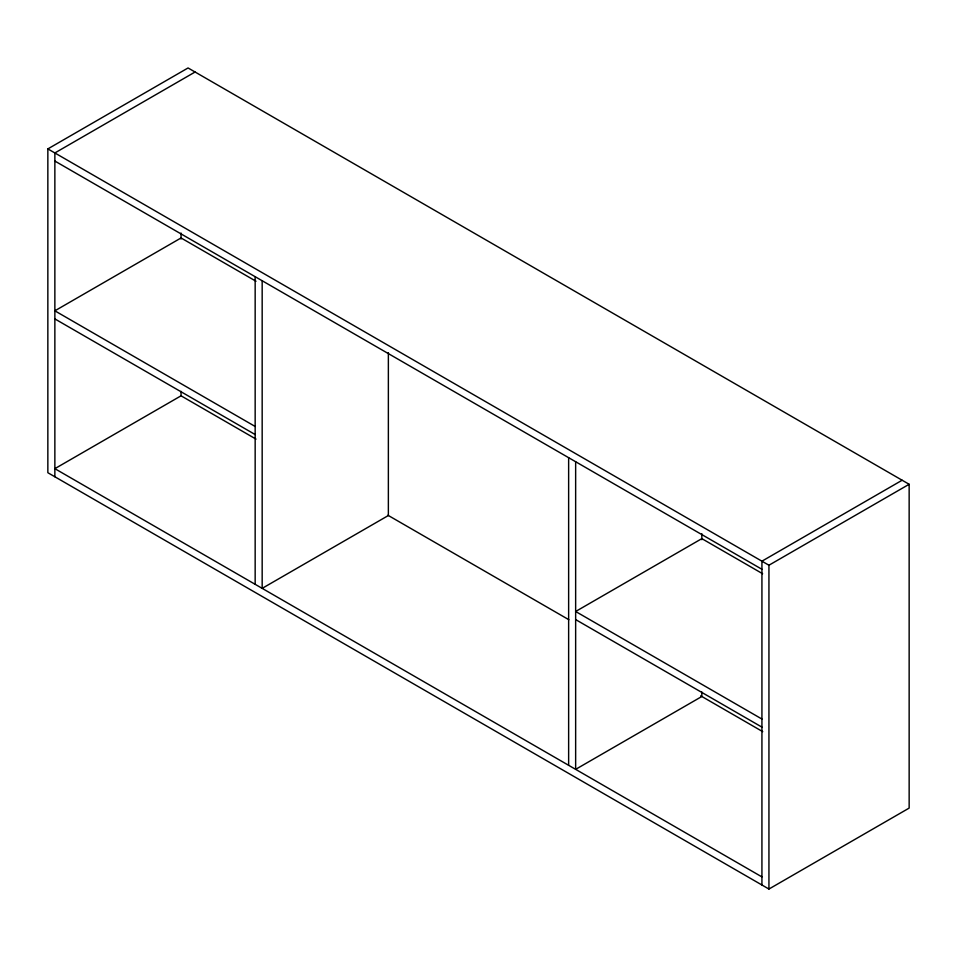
<?xml version="1.0" encoding="UTF-8"?>
<svg xmlns="http://www.w3.org/2000/svg" width="957" height="957" viewBox="0 0 957 957"><rect width="100%" height="100%" fill="white"/><g stroke="black" fill="none" stroke-linecap="round" stroke-linejoin="round"><path stroke-width="1.44" d="M47.85 148.909L188.062 67.959L909.15 484.278L909.15 808.091L768.938 889.041L47.85 472.722L47.85 148.909L768.938 565.228L909.15 484.278M195.072 72.014L54.86 152.964L54.86 476.765M180.921 395.887L54.86 468.667L761.928 876.899M902.14 480.235L761.928 561.185L761.928 884.986M54.86 161.051L761.928 569.283M255.998 281.238L181.052 237.958L54.86 310.822L255.16 426.463M762.633 573.733L701.84 538.635L575.647 611.487L761.928 719.042M54.86 318.908L255.16 434.55M575.647 619.586L761.928 727.129M256.021 439.107L181.052 395.815L181.052 391.341M387.872 515.225L568.841 619.705M700.691 695.823L762.729 731.65M768.938 565.228L768.938 889.041M701.84 533.719L701.84 539.7M701.84 692.007L701.84 696.493L575.647 769.344L575.647 461.729M568.637 457.685L568.637 765.301M388.363 352.738L388.363 515.512L262.17 588.364L262.17 280.748M255.16 276.705L255.16 584.32M181.052 233.053L181.052 239.023"/></g></svg>
